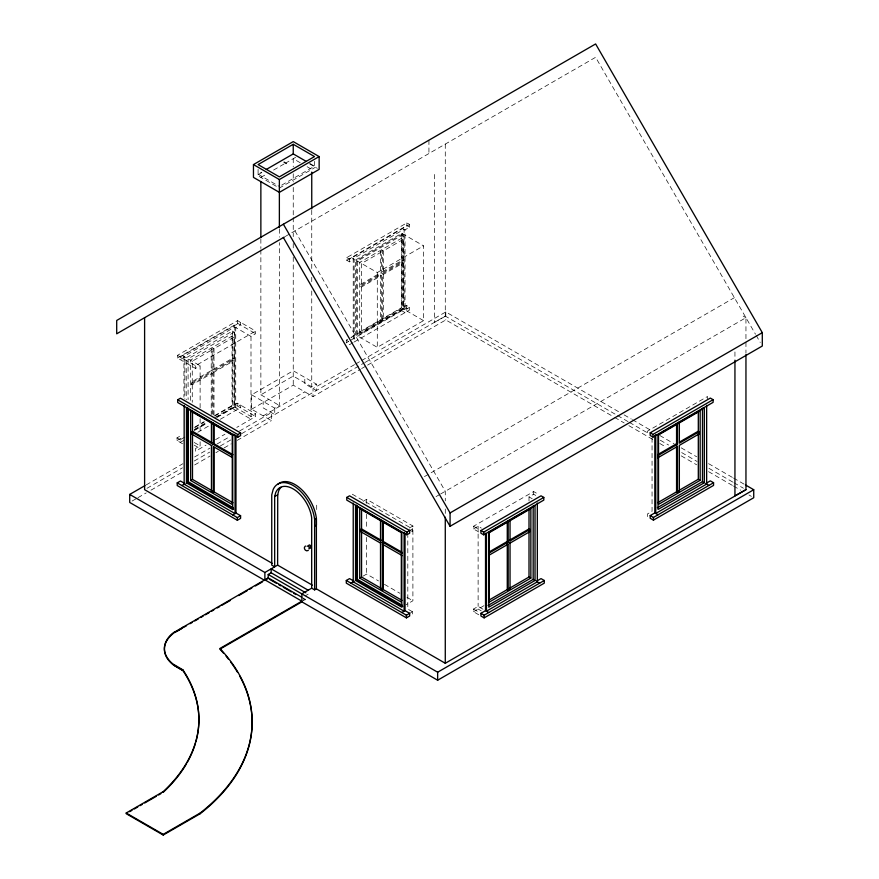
<?xml version="1.0" encoding="UTF-8"?>
<svg xmlns="http://www.w3.org/2000/svg" width="879" height="879" viewBox="0 0 879 879"><rect width="100%" height="100%" fill="white"/><g stroke="black" fill="none" stroke-linecap="round" stroke-linejoin="round"><path stroke-width="0.66" stroke-dasharray="4.39 3.3" d="M258.085 169.383L258.085 174.196L261.601 172.163M261.821 172.57L257.162 175.262L279.368 188.084L315.451 167.252M260.865 177.393L266.645 174.064M273.589 170.054L283.994 164.043M285.148 163.373L296.948 156.572M281.709 185.128L314.517 166.186L314.517 161.373M285.148 236.55L595.621 57.3L755.49 334.218M200.115 407.856L200.115 365.763L195.49 368.433L177.459 358.017L177.459 355.347L237.583 320.626L255.624 331.042L255.624 333.712L250.998 336.382L232.957 325.966M354.16 341.997L409.669 309.946L409.669 307.276L406.428 305.409L350.919 337.459L354.16 339.327L354.16 259.206L349.534 261.876L346.755 260.272L346.755 257.602L406.889 222.881L409.669 224.486L409.669 227.156L405.043 229.826L402.263 228.221M177.459 358.017L237.583 323.296L255.624 333.712M346.755 260.272L406.889 225.551L409.669 227.156M346.755 257.602L349.534 259.206L409.669 224.486M216.564 417.162L234.352 406.889L234.352 332.119L232.495 331.042L186.238 357.753L186.238 399.901M355.545 260.008L401.802 233.298L423.546 245.856L423.546 320.626L377.289 347.337L355.545 334.789L355.545 260.008L377.289 272.556L423.546 245.856M234.352 332.119L188.095 358.819L188.095 399.604M233.891 337.184L213.993 348.677L213.07 348.139L213.07 369.499L213.993 370.037L233.891 358.555L233.891 337.184L232.034 336.119L190.402 360.159L190.402 402.362M403.186 239.44L383.299 250.933L382.376 250.394L382.376 271.754L383.299 272.292L403.186 260.81L403.186 239.44L401.34 238.374L359.709 262.414L359.709 331.844L361.555 332.921L381.442 321.428L381.442 275.501L380.519 274.962L360.632 286.444L360.632 284.313L380.519 272.831L381.442 273.358L381.442 251.998L380.519 251.46L380.519 272.831M212.147 413.778L212.147 373.245L192.259 384.727L191.336 384.189L191.336 382.057L211.224 370.575L211.224 349.205L213.07 348.139M380.519 251.46L382.376 250.394M192.259 382.585L212.147 371.103L212.147 349.743L192.259 361.225L192.259 382.585L191.336 382.057M381.442 251.998L361.555 263.48L361.555 284.84L360.632 284.313M177.459 355.347L195.49 365.763L255.624 331.042M213.07 369.499L232.957 358.017L233.891 358.555M382.376 271.754L402.263 260.272L403.186 260.81M361.555 284.84L381.442 273.358M191.336 384.189L211.224 372.707L212.147 373.245M213.07 414.877L213.07 371.641L232.957 360.159L233.891 360.687L233.891 406.625L213.993 418.107M382.376 319.835L382.376 273.896L402.263 262.414L403.186 262.942L403.186 308.881L383.299 320.363L382.376 319.835L380.519 320.901L380.519 274.962M213.07 371.641L213.993 372.169L233.891 360.687M360.632 286.444L361.555 286.983L381.442 275.501M382.376 273.896L383.299 274.424L403.186 262.942M195.028 426.919L204.28 421.579M214.696 415.569L232.034 405.56L250.998 416.503L255.624 413.833L255.624 416.503L236.803 427.381M359.709 331.844L401.34 307.815L423.546 320.626M182.579 443.763L176.987 440.544L176.987 437.874L181.612 435.204M194.545 427.732L204.104 422.217M214.707 416.097L237.121 403.153L255.624 413.833M239.517 431.029L271.402 412.625L271.402 420.634L251.614 409.207L251.614 394.792L293.245 370.751L316.374 384.112L316.374 390.518L304.804 383.837L304.804 377.432M352.995 342.667L349.534 344.667L346.293 342.799L346.293 340.129L349.765 338.129M194.6 429.315L206.301 422.557M194.028 430.172L207.07 422.645M176.987 440.544L181.612 437.874M194.578 430.391L207.653 422.843M217.058 417.404L237.121 405.823L255.624 416.503M346.293 342.799L348.6 341.459M350.919 340.129L406.428 308.079L409.669 309.946M184.854 437.072L180.228 439.742L180.228 442.412L184.854 439.742M409.669 307.276L405.043 309.946L405.043 229.826M260.865 249.867L260.865 394.792L293.245 376.091L311.748 386.782L316.374 384.112M197.874 432.226L209.707 425.392M220.354 419.25L240.363 407.691L240.363 405.021L235.737 407.691L235.737 327.57L240.363 324.9L240.363 322.23L180.228 356.951L180.228 359.621L184.854 356.951L184.854 399.044M251.614 409.207L293.245 385.178L313.034 396.605L360.445 369.224M200.115 441.807L200.115 445.884L195.49 448.554L195.49 451.224L206.038 445.137M215.498 439.676L224.969 434.204M251.614 394.792L274.742 408.142L279.368 405.472L279.368 242.626M263.173 415.888L304.804 391.847M146.233 484.889L182.843 463.749M194.655 456.937L210.004 448.07M217.08 443.983L230.078 436.489M354.523 364.631L313.034 388.584L313.034 396.605M355.709 363.95L360.445 361.214M361.632 360.533L445.796 311.935L619.387 412.152M146.98 488.317L182.469 467.826M194.292 460.992L209.674 452.114M220.321 445.972L230.968 439.819M241.615 433.677L363.609 363.247M364.785 362.566L445.279 316.088L616.388 414.877M434.457 322.34L445.466 316.198M132.07 501.074L136.794 498.349M137.97 497.668L146.233 492.899M150.957 490.174L182.843 471.77M194.655 464.947L210.004 456.08M215.904 452.674L218.267 451.312M224.167 447.905L231.254 443.818M237.154 440.401L271.402 420.634M361.632 368.543L366.378 365.807M367.565 365.115L445.796 319.945L613.443 416.734M363.181 501.294L366.642 499.294L412.899 526.005L412.899 600.775L405.966 604.785M424.469 476.594L734.394 297.662M436.028 496.624L439.5 494.624M440.654 493.954L745.952 317.693L745.952 340.898M409.438 528.004L412.899 526.005M410.592 530.004L412.438 528.938L412.438 531.608L410.592 532.674M305.222 595.852L308.166 594.16M303.002 600.533L305.222 599.236L301.882 601.851M363.181 576.075L366.642 574.075L378.508 580.92M478.78 531.993L473.495 528.938L473.495 526.268L533.63 491.548L538.915 494.602M473.495 528.938L478.121 526.268L481.296 528.103M529.004 500.964L529.004 496.888L533.63 494.218L535.75 495.437M410.592 612.795L412.438 611.729L412.438 614.399L410.592 615.465M478.78 614.784L473.495 611.729L473.495 609.059L478.121 606.389L483.406 609.444M473.495 611.729L484.043 605.642M743.173 316.088L745.952 317.693M309.793 163.45L314.517 166.186M309.661 163.912L317.297 168.318M300.178 162.714L293.245 158.703L293.245 166.911M307.123 166.713L311.748 169.383M258.085 174.196L279.368 186.48M624.145 414.899L631.276 419.019M632.462 419.712L650.295 430.007M659.81 435.501L674.072 443.73M681.214 447.85L696.662 456.772M708.551 463.64L732.339 477.374M733.525 478.055L744.227 484.23M351.38 257.602L354.16 259.206M617.574 415.569L628.254 421.733M629.441 422.414L648.438 433.38M660.305 440.236L668.611 445.038M681.675 452.575L697.102 461.475M708.968 468.331L732.712 482.044M733.899 482.725L743.392 488.208M614.63 417.426L624.145 422.92M628.892 425.656L652.679 439.39M659.81 443.51L665.755 446.939M681.214 455.86L696.662 464.793M708.551 471.649L732.339 485.384M733.525 486.065L740.656 490.185M748.985 494.987L751.358 496.36M401.802 310.748L405.043 312.616M380.519 320.901L381.442 321.428M346.293 340.129L348.447 341.371M529.004 496.888L532.18 498.723M211.224 349.205L212.147 349.743M260.865 394.792L279.368 405.472M211.224 370.575L212.147 371.103M182.085 355.347L200.115 365.763M473.495 526.268L478.78 529.323M232.495 408.493L250.998 419.173M352.303 494.218L412.438 528.938M408.966 529.608L412.438 531.608M194.248 442.5L200.115 445.884M194.248 445.17L200.115 448.554M478.121 609.059L481.296 610.894M176.987 437.874L182.579 441.093M473.495 609.059L478.78 612.114M384.442 584.348L399.857 593.248M406.977 597.357L412.899 600.775M412.438 611.729L407.812 609.059L407.812 535.729M302.914 597.907L305.222 599.236M302.914 598.588L305.222 599.917M756.171 335.393L760.258 342.48M294.948 230.891L445.279 491.284L445.279 500.832M745.952 342.261L745.952 353.182M734.943 351.952L734.943 358.808M707.562 399.143L707.562 396.473L647.427 431.193L647.427 433.863M652.053 437.984L652.053 511.314L647.427 513.984L647.427 516.654M533.63 491.548L533.63 494.218M478.121 526.268L478.121 606.389M445.796 311.935L445.796 319.945M445.279 144.101L445.279 316.088M445.279 509.029L445.279 514.49M434.633 174.46L434.633 322.45M428.93 140.19L428.93 153.539M406.889 222.881L406.889 225.551M406.428 305.409L406.428 308.079M404.109 309.419L404.109 229.298L353.226 258.668L353.226 338.789M402.263 260.272L402.263 262.414M401.802 233.298L401.802 308.079M401.34 238.374L401.34 307.815M383.299 250.933L383.299 272.292M383.299 274.424L383.299 320.363M377.289 272.556L377.289 347.337M366.642 499.294L366.642 503.37M366.642 514.248L366.642 529.202M366.642 537.366L366.642 574.075M361.555 286.983L361.555 332.921M349.534 259.206L349.534 261.876M316.693 505.172L316.693 512.501M311.748 210.29L311.748 269.095M311.748 277.303L311.748 282.774M311.748 290.993L311.748 386.782M293.245 173.745L293.245 181.942M293.245 187.414L293.245 216.124M293.245 217.498L293.245 236.638M293.245 243.472L293.245 248.944M293.245 257.14L293.245 385.178M279.368 228.979L279.368 237.165M274.742 408.142L274.742 414.547L263.173 407.878L263.173 401.461M260.865 238.923L260.865 248.493M250.998 336.382L250.998 416.503M237.583 320.626L237.583 323.296M237.121 403.153L237.121 405.823M234.814 407.164L234.814 327.043L183.931 356.413L183.931 397.154M232.957 358.017L232.957 360.159M232.495 331.042L232.495 405.823M232.034 336.119L232.034 405.56M213.993 348.677L213.993 370.037M213.993 372.169L213.993 415.404M211.224 372.707L211.224 414.591M200.115 418.723L200.115 432.303M195.49 365.763L195.49 368.433M192.259 384.727L192.259 402.285M402.725 233.836L356.467 260.547L356.467 335.317L402.725 308.617L402.725 233.836M403.648 234.374L357.39 261.074L357.39 335.855L403.648 309.144L403.648 234.374"/><path stroke-width="1.32" d="M745.952 354.545L745.952 489.68L445.279 663.271L316.385 588.853L314.627 589.875L314.627 519.522A30.6 17.668 60 0 0 295.893 487.307A30.6 17.668 60 0 0 273.149 489.526L271.743 494.899L271.743 565.12L274.677 566.812L274.677 496.459L277.72 494.833L278.632 490.998A26.491 15.295 60 0 1 280.961 487.373M305.42 546.024C302.717 547.804 305.606 552.177 308.298 550.441M301.761 597.237L268.216 577.877L172.965 633.023A46.257 26.711 0 0 0 172.965 663.975L182.909 669.864L182.909 670.545A237.572 137.157 0 0 1 195.841 741.942M253.46 164.582L293.245 141.607L319.143 156.572L319.143 169.383L279.368 192.358L253.46 177.393L253.46 164.582L279.368 179.536L319.143 156.572M293.245 144.277L258.085 164.582L279.368 176.866L314.517 156.572L293.245 144.277L293.245 153.902L266.293 169.46M284.269 237.055L116.698 333.811L116.698 320.461L595.621 43.95L762.302 332.669L762.302 346.018L450.07 526.29L283.379 237.572M177.69 399.813L180.459 398.209L240.593 432.929L240.593 435.599L237.824 437.204L177.69 402.483L177.69 399.813L237.824 434.534L240.593 432.929M186.469 408.098L187.403 407.559L187.403 482.34L233.66 509.04L232.726 509.578L186.469 482.868L186.469 408.098L232.726 434.797L233.66 434.27M191.567 431.864L192.49 431.325L212.377 442.807L211.454 443.346L191.567 431.864L191.567 433.995L211.454 445.477L212.377 444.95M191.567 433.995L192.49 433.468L192.49 479.396L212.377 490.889L211.454 491.416L211.454 445.477M213.3 423.052L213.3 444.411L214.223 443.884L232.946 454.685M267.106 579.195L264.876 580.481L129.707 502.447L129.707 494.427L145.057 485.571M232.726 514.918L235.968 513.05L240.593 515.72L240.593 518.39L237.352 520.258L177.217 485.538L177.217 482.868L180.459 481L185.084 483.67L181.843 485.538M186.469 482.868L188.326 481.802L233.396 507.82M190.633 480.472L232.265 504.502L232.265 435.072L190.633 411.031L190.633 480.472L192.49 479.396M211.454 491.416L213.3 492.482L214.223 491.954L232.946 502.755M177.217 482.868L237.352 517.588L240.593 515.72M346.755 497.426L349.534 495.822L409.669 530.542L409.669 533.212L406.889 534.817L346.755 500.096L346.755 497.426L406.889 532.147L409.669 530.542M314.627 519.522L316.385 518.5A30.6 17.668 60 0 0 300.442 488.515A30.6 17.668 60 0 0 277.709 484.461M314.627 526.18L316.418 525.049L316.385 518.5L316.385 588.853M355.545 505.7L401.802 532.41L401.802 607.191L355.545 580.481L355.545 505.7L356.467 505.172M129.707 494.427L264.876 572.471L277.621 565.12L312.309 585.15M309.331 548.155L311.089 547.134M268.216 578.558L268.216 574.481L271.161 572.789L305.848 592.82M176.415 631.561L181.821 628.43M184.096 627.123L186.469 625.749M190.04 623.694L192.413 622.321M194.786 620.948L198.346 618.893M200.731 617.519L203.104 616.146M205.477 614.784L209.048 612.718M211.421 611.344L213.795 609.982M217.355 607.916L219.739 606.543M222.112 605.181L230.43 600.379M238.747 595.577L247.065 590.776M249.438 589.402L251.812 588.029M255.371 585.974L262.502 581.854M360.632 529.477L361.555 528.938L381.442 540.42L380.519 540.959L360.632 529.477L360.632 531.608L380.519 543.09L381.442 542.563M382.376 520.665L382.376 542.024L383.299 541.486L402.022 552.298M383.299 589.567L382.376 590.095L382.376 544.167L383.299 543.629L383.299 589.567L402.022 600.368M314.627 589.875L311.682 588.183L301.882 593.841L301.882 601.851L437.643 680.225L753.732 497.734L753.732 489.724L745.414 484.922M450.07 526.29L450.07 512.929L762.302 332.669M301.882 601.851L219.915 649.174A266.282 153.737 0 0 1 223.497 653.13M401.802 612.531L405.043 610.663L409.669 613.333L409.669 616.003L406.428 617.871L346.293 583.151L346.293 580.481L349.534 578.613L354.16 581.283L350.919 583.151M355.545 580.481L357.39 579.415L402.461 605.433M359.709 578.074L401.34 602.115L401.34 532.674L359.709 508.644L359.709 578.074L361.555 577.009L381.442 588.49L380.519 589.029L380.519 543.09M480.901 530.542L541.035 495.822L543.804 497.426L543.804 500.096L483.681 534.817L480.901 533.212L480.901 530.542L483.681 532.147L543.804 497.426M650.196 432.798L710.331 398.077L713.111 399.681L713.111 402.351L652.976 437.072L650.196 435.468L650.196 432.798L652.976 434.402L713.111 399.681M489.713 551.627L507.271 541.486L508.194 542.024L508.194 520.665M529.927 529.477L529.004 528.938L509.117 540.42L510.04 540.959L529.927 529.477L529.927 531.608L510.04 543.09L509.117 542.563M657.844 454.553L676.566 443.741L677.489 444.28L677.489 422.92M679.588 442.005L698.311 431.193L699.234 431.732L699.234 433.863L679.346 445.345L679.346 491.284L677.489 492.35L676.566 491.822L657.844 502.623M489.471 552.836L508.194 542.024M657.602 455.761L677.489 444.28M699.234 431.732L679.346 443.214L679.346 421.843M489.471 554.968L508.194 544.167L508.194 590.095L507.271 589.567L489.713 599.698M657.602 457.904L677.489 446.422L677.489 492.35M346.293 580.481L406.428 615.201L409.669 613.333M530.861 578.074L489.229 602.115L489.229 532.674L530.861 508.644L530.861 578.074L529.004 577.009L509.117 588.49L510.04 589.029L510.04 543.09M679.588 490.075L698.311 479.264L700.156 480.33L700.156 410.9L658.525 434.929L658.525 504.37L700.156 480.33M508.194 590.095L510.04 589.029M239.571 675.819A266.282 153.737 0 0 1 200.214 813.69L163.208 835.05L126.202 813.69L126.202 813.009L163.208 791.638A237.572 137.157 0 0 0 182.909 669.864M129.663 811.68L131.982 810.35M134.289 809.01L137.761 807.01M140.08 805.669L142.387 804.34M144.705 802.999L156.264 796.33M158.583 794.99L160.89 793.66M488.098 605.433L533.168 579.415L535.025 580.481L535.025 505.7L488.768 532.41L488.768 607.191L535.025 580.481M657.404 507.688L702.475 481.67L704.321 482.736L704.321 407.955L658.063 434.666L658.063 509.446L704.321 482.736M539.651 583.151L536.41 581.283L541.035 578.613L544.277 580.481L544.277 583.151L484.142 617.871L480.901 616.003L480.901 613.333L485.527 610.663L488.768 612.531M705.705 483.538L710.331 480.868L713.572 482.736L713.572 485.406L653.438 520.126L650.196 518.258L650.196 515.588L654.822 512.918L658.063 514.786M708.946 485.406L706.639 484.076L655.756 513.446L655.756 434.687M480.901 613.333L484.142 615.201L544.277 580.481M650.196 515.588L653.438 517.456L713.572 482.736M734.943 360.17L734.943 495.833L745.952 489.68M268.216 574.481L437.643 672.215L753.732 489.724M126.202 813.009L163.208 834.369L200.214 813.009A266.282 153.737 0 0 0 219.915 648.493L301.882 601.17L264.876 579.81M181.832 628.353L174.251 632.803L174.251 632.133M293.245 153.902L306.244 161.406M284.082 162.154L286.4 163.483M699.234 433.863L698.311 433.336L698.311 479.264M677.489 446.422L676.566 445.884L676.566 491.822M678.412 490.746L679.346 491.284M508.194 544.167L507.271 543.629L507.271 589.567M213.3 444.411L232.023 455.223M382.376 542.024L402.263 553.506M232.023 457.355L213.3 446.554L213.3 492.482M382.376 544.167L402.263 555.649M277.72 494.833L277.621 565.12M274.677 496.459L275.687 492.69A26.491 15.295 60 0 1 295.135 490.152A26.491 15.295 60 0 1 311.682 517.83L311.682 588.183M380.519 589.029L382.376 590.095M402.725 606.653L356.467 579.953L356.467 506.535M272.325 563.417L144.606 489.68L144.606 317.693M308.166 590.216L271.161 568.845L271.161 572.789M269.381 579.228L276.314 583.227M278.632 584.568L280.939 585.897M283.258 587.238L291.345 591.908M293.663 593.248L295.97 594.578M283.379 224.222L450.07 512.929M706.639 405.307L706.639 484.076M702.475 408.252L702.475 481.67M698.311 411.163L698.311 431.193M676.566 423.722L676.566 443.741M654.822 435.512L654.822 512.918M653.438 517.456L653.438 520.126M652.976 434.402L652.976 437.072M537.333 503.052L537.333 581.821L486.45 611.191L486.45 533.795M533.168 505.996L533.168 579.415M529.004 508.908L529.004 528.938M529.004 531.081L529.004 577.009M510.04 519.588L510.04 540.959M507.271 521.467L507.271 541.486M485.527 533.256L485.527 610.663M484.142 615.201L484.142 617.871M483.681 532.147L483.681 534.817M445.279 517.215L445.279 663.271M437.643 672.215L437.643 680.225M406.889 532.147L406.889 534.817M406.428 615.201L406.428 617.871M405.043 533.256L405.043 610.663M404.109 532.432L404.109 611.191L353.226 581.821L353.226 503.052M383.299 521.467L383.299 541.486M380.519 519.588L380.519 540.959M361.555 508.908L361.555 528.938M361.555 531.081L361.555 577.009M357.39 505.996L357.39 579.415M311.748 172.108L311.748 208.927M279.368 179.536L279.368 227.617M264.876 572.471L264.876 580.481M260.865 181.503L260.865 237.561M237.824 434.534L237.824 437.204M237.352 517.588L237.352 520.258M235.968 435.643L235.968 513.05M235.045 434.819L235.045 513.589L184.161 484.208L184.161 405.45M232.726 434.797L232.726 509.578M214.223 423.854L214.223 443.884M214.223 447.367L214.223 491.954M211.454 421.986L211.454 443.346M200.214 813.009L200.214 813.69M192.49 411.295L192.49 431.325M188.326 408.383L188.326 481.802M182.909 627.134L182.909 627.815M174.251 664.865L174.251 665.546L182.909 670.545L172.965 664.656A46.257 26.711 0 0 1 172.965 633.693M163.208 791.638L163.208 792.32A237.572 137.157 0 0 0 186.524 763.708M163.208 834.369L163.208 835.05M309.815 547.749A1.659 0.956 60 0 0 311.089 547.276L311.089 546.914A1.659 0.956 60 0 0 309.584 544.969A1.659 0.956 60 0 0 308.859 546.408M307.068 546.364A1.659 0.956 60 0 1 308.276 546.2A1.659 0.956 60 0 1 309.32 547.925L309.331 548.287A1.659 0.956 60 0 1 308.914 548.957M195.468 743.238A237.572 137.157 0 0 1 187.161 762.587M226.057 656.13A266.282 153.737 0 0 1 228.507 659.173M230.836 662.228A266.282 153.737 0 0 1 237.594 672.38"/></g></svg>
